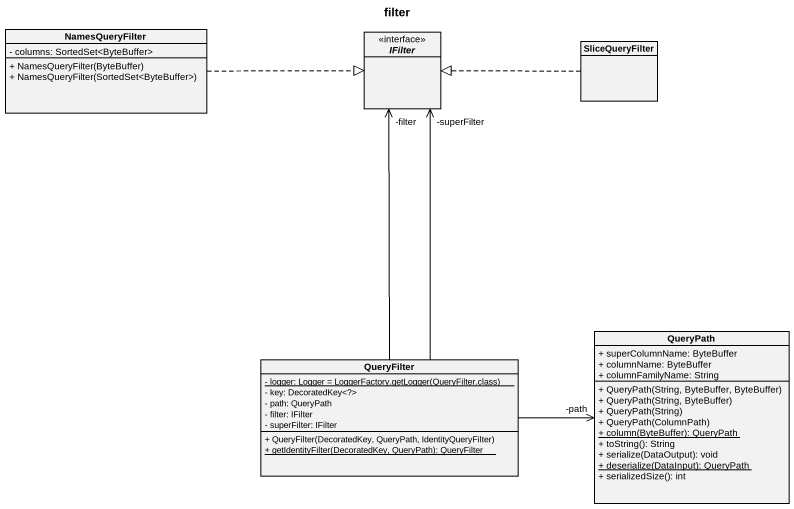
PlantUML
@startuml
title filter
hide circle
hide empty members
skinparam classAttributeIconSize 0
class NamesQueryFilter {
  - columns: SortedSet<ByteBuffer>
  + NamesQueryFilter(ByteBuffer)
  + NamesQueryFilter(SortedSet<ByteBuffer>)
}
interface IFilter <<interface>>
class SliceQueryFilter
class QueryPath {
  + superColumnName: ByteBuffer
  + columnName: ByteBuffer
  + columnFamilyName: String
  + QueryPath(String, ByteBuffer, ByteBuffer)
  + QueryPath(String, ByteBuffer)
  + QueryPath(String)
  + QueryPath(ColumnPath)
  {static} + column(ByteBuffer): QueryPath
  + toString(): String
  + serialize(DataOutput): void
  {static} + deserialize(DataInput): QueryPath
  + serializedSize(): int
}
class QueryFilter {
  {static} {field} - logger: Logger = LoggerFactory.getLogger(QueryFilter.class)
  - key: DecoratedKey<?>
  - path: QueryPath
  - filter: IFilter
  - superFilter: IFilter
  + QueryFilter(DecoratedKey, QueryPath, IdentityQueryFilter)
  {static} + getIdentityFilter(DecoratedKey, QueryPath): QueryFilter
}
NamesQueryFilter .right.|> IFilter
SliceQueryFilter .left.|> IFilter
QueryFilter -up-> "-filter" IFilter
QueryFilter -up-> "-superFilter" IFilter
QueryFilter -right-> "-path" QueryPath
@enduml
